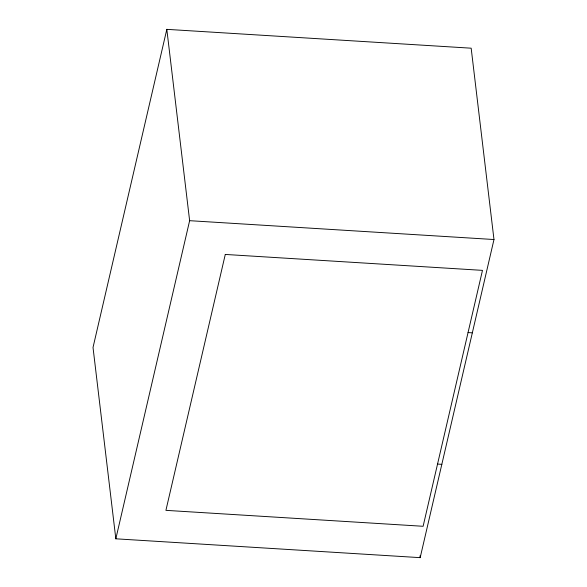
<?xml version="1.0" encoding="UTF-8"?>
<svg xmlns="http://www.w3.org/2000/svg" width="587" height="587" viewBox="0 0 587 587"><rect width="100%" height="100%" fill="white"/><g stroke="black" fill="none" stroke-linecap="round" stroke-linejoin="round"><path stroke-width="0.88" d="M166.818 29.35L93.017 347.475L115.83 538.807L420.182 557.65L493.983 239.525L471.17 48.193L166.818 29.35L189.63 220.683L115.83 538.807M189.63 220.683L493.983 239.525M468.052 332.572L472.337 332.836M437.542 464.068L441.828 464.339M419.969 555.838L420.182 557.65M225.283 254.442L165.916 510.352L423.11 526.282L482.477 270.365L225.283 254.442"/></g></svg>
